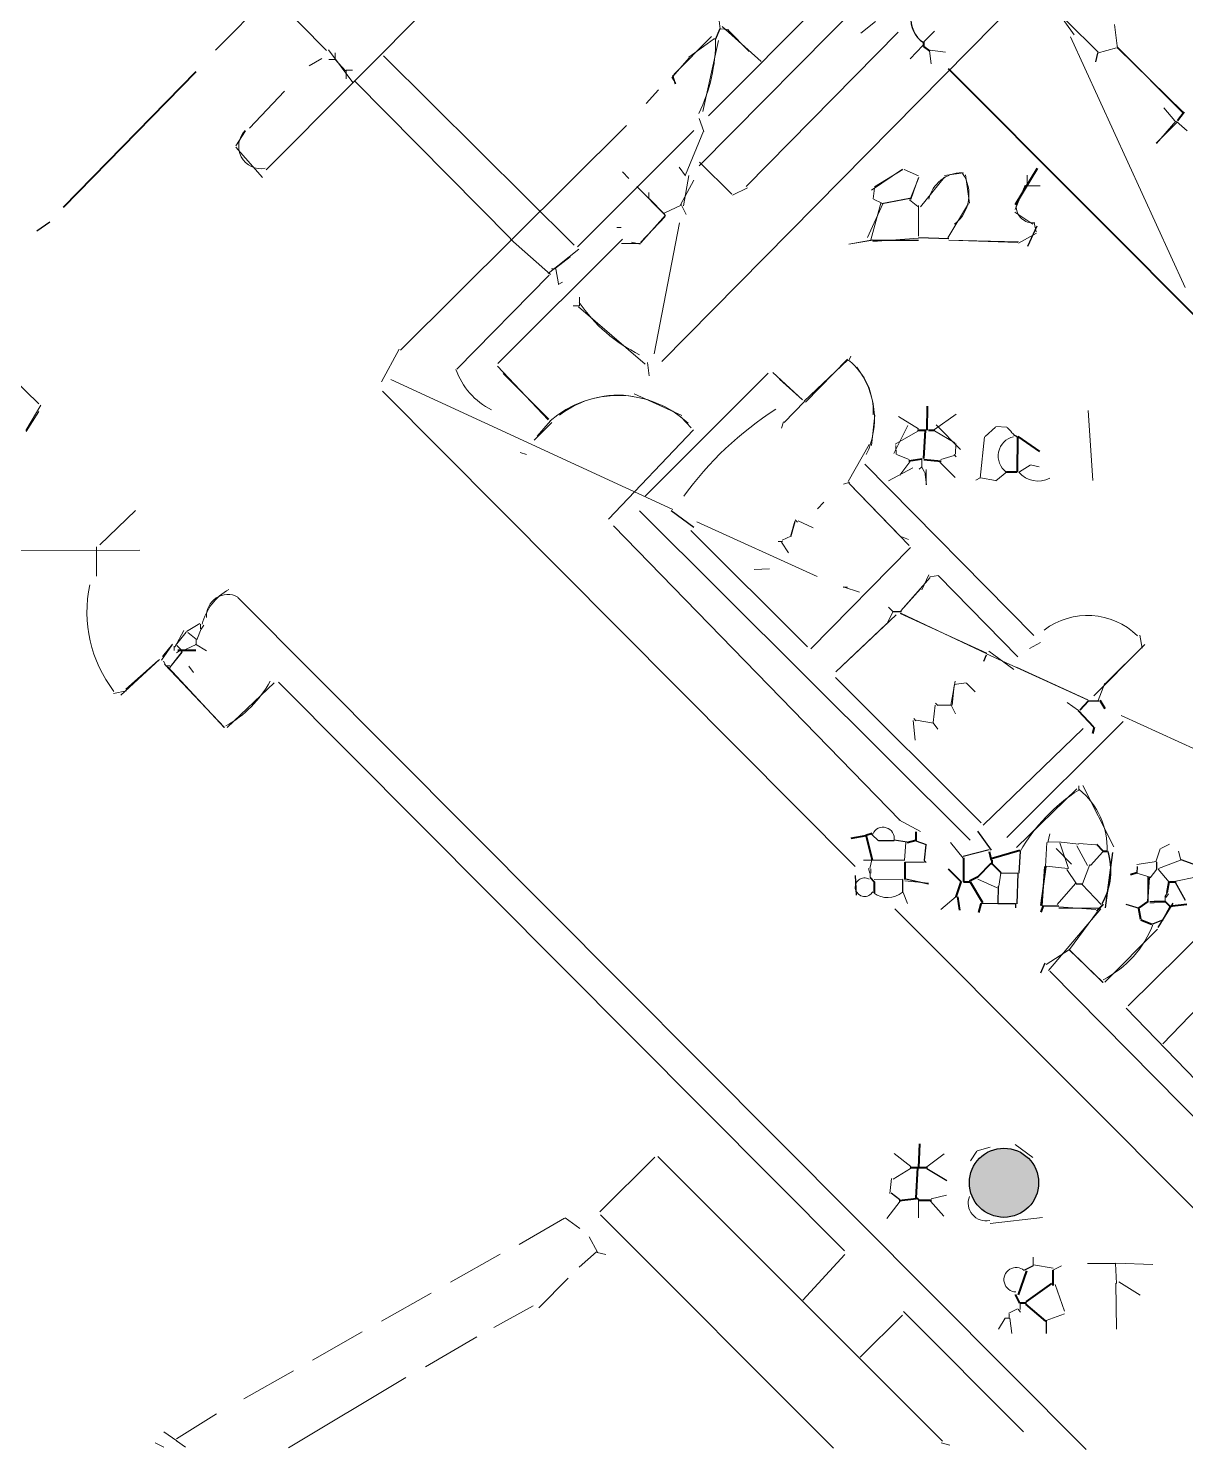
# Model space of a CAD drawing. Header units: millimetres. Extents: x 65038 to 140949, y 40232 to 87783.
# Drawn here: x 94119 to 103149, y 40237 to 51325 of the extents above; entities that cross this region are included whole.
import ezdxf

# ---------------------------------------------------------------- set-up
doc = ezdxf.new("R2010")
doc.units = ezdxf.units.MM
doc.linetypes.add('DASHED', pattern=[617.859838, 445.211271, -172.648568])
for name, color, linetype, lineweight in [('A_DASHED', 8, 'DASHED', 18), ('A_MED', 9, 'CONTINUOUS', 20), ('A_THIN', 8, 'CONTINUOUS', 15), ('CHECK', 2, 'CONTINUOUS', 35), ('P_NOMARK', 6, 'CONTINUOUS', 35), ('SYM', 4, 'CONTINUOUS', 25), ('TEXT_SHAPE', 7, 'CONTINUOUS', 30)]:
    doc.layers.add(name, color=color, linetype=linetype, lineweight=lineweight)

msp = doc.modelspace()

# ---------------------------------------------------------------- hatches: boundary and pattern name
at = {"layer": 'TEXT_SHAPE'}
h = msp.add_hatch(color=7, dxfattribs=at)
h.dxf.hatch_style = 1
edge = h.paths.add_edge_path()
edge.add_arc((101732, 42319), 270, 0, 360)

# ---------------------------------------------------------------- linework, layer by layer
at = {"layer": 'A_DASHED', "lineweight": 15}
msp.add_line((97801, 41762), (95786, 40625), dxfattribs=at)
at = {"layer": 'A_MED', "lineweight": 20}
for p, q in [((94125, 53512), (96446, 51152)), ((101943, 51645), (99063, 48726)), ((102072, 51567), (102279, 51274)), ((99504, 51425), (99517, 51322)), ((100729, 51378), (100614, 51288)), ((102220, 51385), (102466, 51140)), ((102595, 51355), (102617, 51169)), ((99449, 51263), (99155, 50966)), ((99472, 51247), (99274, 51102)), ((99504, 51231), (99382, 50678)), ((96460, 51158), (96652, 50904)), ((101099, 51191), (100999, 51087)), ((101152, 51151), (101165, 51048)), ((101156, 51155), (101275, 51139)), ((99278, 51098), (99145, 50948)), ((96667, 50915), (97883, 49684)), ((99141, 50945), (99170, 50895)), ((102979, 50705), (103066, 50605)), ((98786, 50569), (97022, 48816)), ((103079, 50600), (103162, 50525)), ((99311, 50141), (99207, 49948)), ((99272, 50179), (99230, 49942)), ((99200, 49809), (99002, 48786)), ((98756, 49680), (97783, 48710)), ((97880, 49680), (98193, 49405)), ((98896, 49646), (98748, 49646)), ((98413, 49153), (98932, 48706)), ((97012, 48824), (96874, 48568)), ((98950, 48719), (98963, 48616)), ((96947, 48586), (99148, 47572)), ((96882, 48496), (100570, 44787)), ((98204, 48250), (98066, 48112)), ((102388, 48343), (102426, 47799)), ((94955, 47564), (94676, 47296)), ((99288, 47409), (100199, 46501)), ((94989, 47255), (91771, 47241)), ((94651, 47281), (94650, 47051)), ((100225, 46485), (101003, 47275)), ((101146, 47063), (101091, 46945)), ((101154, 47046), (101222, 47058)), ((100832, 46811), (100865, 46777)), ((100868, 46776), (100816, 46674)), ((95467, 46640), (95433, 46555)), ((102792, 46592), (102810, 46490)), ((95320, 46459), (95223, 46338)), ((95318, 46464), (95229, 46348)), ((95429, 46519), (95312, 46464)), ((95427, 46557), (95427, 46523)), ((102798, 46484), (102432, 46119)), ((102832, 46519), (102525, 46213)), ((94880, 46169), (95132, 46394)), ((95182, 46365), (95649, 45871)), ((94784, 46135), (94885, 46157)), ((95670, 45872), (96038, 46219)), ((96072, 46224), (100488, 41787)), ((101195, 46046), (101180, 45910)), ((101180, 45907), (101215, 45857)), ((102662, 45917), (101754, 45012)), ((102316, 45415), (102316, 45381)), ((101314, 44973), (101414, 44852)), ((102067, 44974), (102057, 44786)), ((102179, 44977), (102315, 44962)), ((102301, 44949), (102383, 44794)), ((102315, 44966), (102450, 44956)), ((102952, 44924), (102917, 44822)), ((102402, 44801), (102346, 44650)), ((102504, 44902), (102408, 44794)), ((102922, 44826), (102768, 44801)), ((103110, 44837), (102939, 44772)), ((103094, 44905), (103112, 44837)), ((101528, 44687), (101680, 44619)), ((101707, 44734), (101693, 44632)), ((101703, 44735), (101839, 44735)), ((102060, 44790), (102229, 44772)), ((102222, 44764), (102297, 44650)), ((102770, 44734), (102873, 44704)), ((102926, 44766), (102874, 44699)), ((102936, 44765), (103022, 44665)), ((102291, 44653), (102148, 44489)), ((102343, 44647), (102491, 44489)), ((103005, 44582), (102987, 44549)), ((101550, 44497), (101685, 44497)), ((102159, 44471), (102448, 44451)), ((100879, 44457), (104021, 41308)), ((102079, 43976), (102489, 44456)), ((102159, 44462), (102473, 44462)), ((99007, 42520), (98577, 42091)), ((100489, 41760), (100163, 41404)), ((98330, 41575), (98101, 41344)), ((98059, 41359), (97751, 41191)), ((100940, 41287), (100610, 40957))]:
    msp.add_line(p, q, dxfattribs=at)
for centre, radius, start, end in [((95935, 50406), 175, 135.1979, 280.6399), ((99420, 49869), 1212, 214.2091, 244.0182), ((95592, 46772), 1016, 168.0079, 217.5378), ((95675, 46743), 166, 61.5756, 184.8167), ((103076, 44196), 1410, 122.655, 149.8257)]:
    msp.add_arc(centre, radius, start, end, dxfattribs=at)
at = {"layer": 'A_THIN', "lineweight": 15}
for p, q in [((99427, 50643), (101224, 52450)), ((95975, 50221), (97392, 51647)), ((100636, 51551), (99354, 50254)), ((99533, 51340), (99836, 51066)), ((99513, 51323), (99581, 51318)), ((99578, 51313), (99743, 51145)), ((100907, 51296), (99721, 50092)), ((102251, 51259), (103145, 49304)), ((96514, 51135), (96514, 51084)), ((102611, 51173), (102460, 51133)), ((102618, 51174), (103132, 50670)), ((102619, 51179), (103133, 50661)), ((96409, 51090), (96311, 51033)), ((96463, 51084), (96514, 51084)), ((96513, 51083), (96593, 50994)), ((98378, 49635), (96891, 51111)), ((96598, 50999), (96649, 50999)), ((96598, 50999), (96598, 50931)), ((96117, 50836), (95844, 50546)), ((99036, 50846), (98939, 50740)), ((99354, 50623), (99391, 50522)), ((103086, 50596), (102920, 50430)), ((103074, 50601), (102923, 50428)), ((95814, 50525), (95737, 50408)), ((99312, 50529), (98405, 49620)), ((99388, 50524), (99248, 50184)), ((95737, 50398), (95946, 50161)), ((99197, 50244), (99247, 50176)), ((99607, 50032), (99356, 50282)), ((98754, 50206), (98804, 50155)), ((98868, 50093), (99089, 49869)), ((98960, 50046), (98960, 49995)), ((99730, 50081), (99614, 50024)), ((94200, 48397), (92636, 49917)), ((98965, 49995), (99083, 49875)), ((99217, 49948), (99079, 49885)), ((99217, 49942), (99251, 49874)), ((99089, 49858), (98896, 49654)), ((99091, 49869), (98899, 49652)), ((98710, 49773), (98744, 49773)), ((98414, 49603), (98174, 49412)), ((98893, 49642), (98825, 49658)), ((98347, 49544), (98232, 49454)), ((98184, 49399), (97463, 48667)), ((98201, 49450), (98235, 49450)), ((98235, 49450), (98255, 49332)), ((98286, 49346), (98252, 49328)), ((98369, 49161), (98420, 49161)), ((98420, 49229), (98420, 49161)), ((97779, 48690), (98174, 48272)), ((97824, 48633), (98179, 48276)), ((98931, 47676), (99892, 48636)), ((98845, 48473), (99218, 48305)), ((94216, 48385), (94099, 48188)), ((94201, 48336), (94102, 48181)), ((98193, 48263), (98090, 48145)), ((99212, 48293), (99292, 48209)), ((98646, 47496), (99308, 48193)), ((97956, 48016), (98007, 48000)), ((100645, 47925), (101965, 46590)), ((98888, 47562), (101469, 44992)), ((100274, 47050), (99334, 47475)), ((100922, 45146), (98685, 47444)), ((100926, 46780), (101157, 47042)), ((101222, 47055), (101840, 46423)), ((101080, 46953), (100928, 46782)), ((102374, 40237), (95753, 46884)), ((95458, 46682), (95353, 46619)), ((100890, 46751), (100420, 46305)), ((100921, 46761), (101599, 46451)), ((100927, 46764), (101597, 46447)), ((95332, 46627), (95263, 46499)), ((95351, 46615), (95267, 46512)), ((95362, 46611), (95428, 46559)), ((95461, 46676), (95461, 46642)), ((95488, 46670), (95466, 46639)), ((100812, 46677), (100472, 46354)), ((95242, 46517), (95158, 46397)), ((95243, 46521), (95166, 46426)), ((95257, 46506), (95257, 46472)), ((95307, 46474), (95275, 46454)), ((95278, 46511), (95312, 46477)), ((95424, 46520), (95509, 46469)), ((101615, 46467), (101808, 46323)), ((102018, 46535), (101932, 46487)), ((95141, 46402), (94841, 46124)), ((95174, 46388), (95191, 46355)), ((95189, 46353), (95223, 46353)), ((95371, 46350), (95407, 46301)), ((101596, 46445), (102390, 46085)), ((95210, 46341), (95648, 45870)), ((100418, 46261), (101554, 45128)), ((101829, 46341), (102386, 46088)), ((101351, 46232), (101318, 46046)), ((101342, 46199), (101328, 46045)), ((101438, 46219), (101342, 46206)), ((101439, 46216), (101506, 46148)), ((102520, 46216), (102467, 46081)), ((101198, 46060), (101215, 46043)), ((101218, 46045), (101319, 46045)), ((101319, 46045), (101354, 45978)), ((102225, 46066), (102314, 46004)), ((101024, 45926), (101039, 45772)), ((101028, 45941), (101045, 45924)), ((101048, 45928), (101183, 45906)), ((104613, 45067), (102646, 45964)), ((102350, 45864), (101570, 45108)), ((102300, 45393), (101829, 44935)), ((102348, 45419), (102588, 44941)), ((102090, 45042), (102074, 44974)), ((102077, 44980), (102179, 44976)), ((102138, 44928), (102260, 44805)), ((102169, 44970), (102235, 44771)), ((103023, 44961), (102956, 44926)), ((103227, 44704), (103074, 44672)), ((103017, 44574), (102995, 44544)), ((102871, 44513), (102905, 44513)), ((102871, 44502), (102905, 44502)), ((102990, 44547), (102990, 44513)), ((102461, 44435), (102243, 44139)), ((102929, 44297), (102518, 43883)), ((103314, 44306), (102701, 43699)), ((103833, 44299), (102971, 43404)), ((102243, 44139), (102061, 44023)), ((102505, 43881), (102240, 44136)), ((102504, 43881), (102241, 44138)), ((102091, 43971), (103319, 42725)), ((102686, 43680), (103494, 42845)), ((101253, 40303), (99030, 42523)), ((98302, 42044), (97949, 41838)), ((98421, 41961), (98307, 42046)), ((98583, 42068), (100402, 40247)), ((98496, 41897), (98561, 41777)), ((98552, 41779), (98416, 41660)), ((98557, 41776), (98624, 41758)), ((100947, 41314), (101884, 40375)), ((97618, 41117), (97218, 40882)), ((96149, 40251), (97064, 40799)), ((95586, 40516), (95275, 40320)), ((95176, 40375), (95277, 40306)), ((95109, 40290), (95176, 40255)), ((95276, 40305), (95345, 40256)), ((101242, 40289), (101310, 40272))]:
    msp.add_line(p, q, dxfattribs=at)
for centre, radius, start, end in [((98179, 51232), 1303, 334.0721, 0.2318), ((97984, 48848), 559, 199.1038, 243.2183), ((98719, 47661), 801, 46.8156, 131.3048), ((98720, 47720), 744, 80.7899, 127.7367), ((101381, 46123), 2650, 122.6657, 144.1554), ((95894, 46569), 433, 119.0516, 165.4712), ((102383, 46185), 560, 45.6567, 127.1427), ((95217, 46666), 900, 299.5329, 331.1548), ((101950, 44930), 587, 357.5284, 50.9748), ((102137, 44627), 812, 296.9753, 339.2752)]:
    msp.add_arc(centre, radius, start, end, dxfattribs=at)
at = {"layer": 'CHECK', "lineweight": 30}
for p, q in [((102463, 51133), (102447, 51065)), ((99136, 47565), (99313, 47433)), ((102387, 46079), (102471, 46079)), ((101525, 45063), (101632, 44915)), ((101617, 44916), (101413, 44864)), ((101859, 44905), (101849, 44734)), ((102578, 44897), (102521, 44463)), ((102923, 44820), (102923, 44769)), ((103111, 44841), (103207, 44807)), ((101841, 44735), (101832, 44496)), ((102059, 44785), (102018, 44483)), ((102048, 44787), (102028, 44480)), ((102771, 44786), (102770, 44735)), ((102864, 44701), (102851, 44514)), ((102855, 44705), (102854, 44510)), ((101686, 44633), (101685, 44497)), ((102296, 44650), (102347, 44650)), ((103068, 44663), (103146, 44523)), ((101685, 44497), (101821, 44497)), ((101821, 44497), (101821, 44463)), ((102041, 44479), (102159, 44479)), ((102684, 44493), (102786, 44462)), ((103050, 44501), (102932, 44311)), ((103029, 44476), (102975, 44376)), ((102975, 44370), (102890, 44337)), ((102051, 44033), (102017, 43954))]:
    msp.add_line(p, q, dxfattribs=at)
at = {"layer": 'CHECK', "lineweight": 40}
for p, q in [((103139, 50672), (103086, 50605)), ((102390, 46077), (102324, 46007)), ((102479, 46084), (102518, 46019)), ((102311, 46004), (102431, 45875)), ((102436, 45874), (102423, 45823)), ((101855, 44911), (101633, 44846)), ((102454, 44960), (102504, 44909)), ((101630, 44809), (101528, 44707)), ((101616, 44904), (101632, 44836)), ((101636, 44837), (101636, 44803)), ((101641, 44808), (101708, 44740)), ((102500, 44905), (102534, 44905)), ((101531, 44706), (101464, 44671)), ((102769, 44738), (102718, 44722)), ((101469, 44668), (101564, 44505)), ((103019, 44667), (103003, 44582)), ((103024, 44666), (103075, 44666)), ((101552, 44496), (101534, 44428)), ((102037, 44481), (102020, 44430)), ((102506, 44489), (102455, 44438)), ((102854, 44514), (102785, 44464)), ((102905, 44513), (102990, 44513)), ((102990, 44513), (103023, 44479)), ((103160, 44491), (103024, 44475)), ((102783, 44462), (102797, 44376)), ((102800, 44370), (102885, 44337))]:
    msp.add_line(p, q, dxfattribs=at)
at = {"layer": 'CHECK', "lineweight": 30}
msp.add_arc((102057, 44751), 509, 330.0171, 17.878, dxfattribs=at)
at = {"layer": 'P_NOMARK', "lineweight": 30}
msp.add_line((95579, 51156), (96445, 52030), dxfattribs=at)
at = {"layer": 'P_NOMARK', "lineweight": 40}
for p, q in [((101296, 51012), (105473, 46827)), ((95425, 50986), (94391, 49928))]:
    msp.add_line(p, q, dxfattribs=at)
at = {"layer": 'SYM', "lineweight": 30}
msp.add_arc((101215, 51393), 209, 171.8367, 237.6929, dxfattribs=at)
at = {"layer": 'TEXT_SHAPE', "lineweight": 30}
for p, q in [((99514, 51322), (99478, 51237)), ((101190, 51305), (101105, 51219)), ((99146, 50961), (99165, 50894)), ((100997, 49998), (100779, 49956)), ((94286, 49813), (94185, 49744)), ((101064, 49693), (101302, 49685)), ((101988, 49783), (101915, 49623)), ((101064, 49671), (100709, 49671)), ((101805, 48158), (101838, 48140)), ((100099, 47477), (100065, 47358)), ((100865, 46777), (100933, 46777)), ((101594, 46436), (101573, 46387)), ((100701, 45037), (100752, 44986)), ((100756, 44990), (100874, 44990)), ((100875, 44994), (100977, 44980)), ((101043, 44988), (101124, 44959)), ((101121, 44956), (101108, 44837)), ((100572, 44717), (100579, 44564)), ((100953, 44693), (101144, 44652)), ((100941, 44684), (100940, 44582)), ((101130, 42431), (101287, 42336)), ((100851, 42240), (100918, 42189)), ((101960, 41672), (101893, 41636)), ((102060, 41246), (102060, 41144))]:
    msp.add_line(p, q, dxfattribs=at)
at = {"layer": 'TEXT_SHAPE', "lineweight": 40}
for p, q in [((101104, 51184), (101153, 51148)), ((101105, 51219), (101105, 51185)), ((101992, 50233), (101819, 49948)), ((101132, 48377), (101131, 48190)), ((101058, 48190), (101126, 48190)), ((101117, 48190), (101105, 47969)), ((101143, 48190), (101193, 48190)), ((101837, 48139), (101836, 47866)), ((101839, 48142), (102010, 48025)), ((101091, 47965), (100990, 47948)), ((101107, 47963), (101243, 47948)), ((101751, 47866), (101836, 47866)), ((95426, 46472), (95284, 46472)), ((100654, 45027), (100536, 45005)), ((100704, 45045), (100653, 45029)), ((100657, 45025), (100704, 44837)), ((101044, 45058), (101044, 44990)), ((101044, 44989), (100976, 44971)), ((100958, 44820), (100958, 44684)), ((101416, 44854), (101415, 44667)), ((100687, 44701), (100720, 44667)), ((101297, 44769), (101398, 44667)), ((100720, 44667), (100720, 44582)), ((101394, 44668), (101356, 44550)), ((101415, 44667), (101466, 44667)), ((101370, 44549), (101384, 44446)), ((101074, 42624), (101065, 42437)), ((100999, 42437), (101066, 42437)), ((101057, 42438), (101045, 42199)), ((101066, 42437), (101134, 42437)), ((101049, 42194), (100913, 42178)), ((101051, 42202), (101068, 42185)), ((101065, 42182), (101167, 42182)), ((101907, 41632), (101842, 41444)), ((102113, 41637), (102112, 41518)), ((102102, 41533), (101902, 41391)), ((101819, 41448), (101854, 41380)), ((101858, 41382), (101909, 41382)), ((101901, 41373), (102055, 41240))]:
    msp.add_line(p, q, dxfattribs=at)
at = {"layer": 'TEXT_SHAPE', "lineweight": 20}
for p, q in [((100940, 50227), (100699, 50063)), ((100943, 50224), (100721, 50090)), ((101065, 50174), (100952, 50224)), ((101065, 50174), (100952, 50224)), ((100999, 49994), (101067, 50162)), ((101006, 49991), (101065, 50163)), ((101080, 49932), (101268, 50166)), ((101268, 50178), (101415, 50198)), ((101432, 50183), (101464, 49961)), ((100721, 50080), (100710, 49995)), ((100787, 49956), (100668, 49694)), ((100771, 49962), (100694, 49675)), ((100715, 49992), (100778, 49961)), ((100994, 49989), (101060, 49936)), ((101066, 49943), (101065, 49705)), ((101456, 49960), (101295, 49692)), ((100709, 49675), (100521, 49642)), ((101066, 49689), (100709, 49664)), ((100511, 48746), (100182, 48408)), ((100175, 48415), (100016, 48251)), ((100910, 48298), (101065, 48202)), ((101359, 48315), (101189, 48197)), ((100983, 48228), (100873, 48010)), ((101061, 48184), (100882, 48082)), ((101190, 48185), (101348, 48093)), ((101202, 48232), (101393, 48040)), ((101581, 48140), (101545, 47816)), ((101666, 48215), (101586, 48141)), ((101753, 48215), (101668, 48219)), ((100887, 48071), (100891, 48003)), ((101355, 48088), (101354, 48003)), ((100893, 48002), (100993, 47963)), ((100998, 47945), (100918, 47839)), ((101091, 47969), (101091, 47901)), ((101232, 47940), (101350, 47821)), ((101343, 47993), (101240, 47961)), ((101342, 48000), (101359, 47983)), ((101022, 47898), (100832, 47796)), ((101114, 47867), (101127, 47765)), ((101124, 47884), (101124, 47764)), ((101546, 47818), (101513, 47800)), ((101666, 47799), (101548, 47819)), ((101753, 47865), (101669, 47795)), ((100530, 47785), (100479, 47769)), ((100103, 47490), (100120, 47473)), ((100127, 47484), (100244, 47429)), ((100069, 47363), (100000, 47332)), ((99970, 47322), (100004, 47322)), ((100967, 44974), (100955, 44837)), ((100637, 44837), (100958, 44837)), ((100700, 44838), (100684, 44770)), ((100704, 44837), (100958, 44837)), ((100958, 44820), (101111, 44820)), ((101108, 44834), (101125, 44817)), ((100957, 44675), (101144, 44656)), ((101359, 44553), (101240, 44451)), ((100874, 42548), (101006, 42447)), ((101266, 42544), (101131, 42442)), ((101003, 42430), (100866, 42347)), ((100855, 42353), (100842, 42234)), ((100922, 42175), (100818, 42040)), ((101065, 42182), (101065, 42046)), ((101159, 42175), (101263, 42059)), ((101284, 42223), (101164, 42194)), ((101961, 41739), (101961, 41671)), ((102605, 41691), (102893, 41681)), ((101962, 41678), (102116, 41652)), ((102180, 41672), (102114, 41636)), ((102384, 41688), (102604, 41688)), ((102601, 41688), (102611, 41534)), ((102131, 41525), (102203, 41316)), ((102605, 41535), (102610, 41177)), ((102627, 41546), (102795, 41442)), ((101858, 41382), (101858, 41331)), ((101741, 41262), (101688, 41177)), ((102203, 41297), (102061, 41244))]:
    msp.add_line(p, q, dxfattribs=at)
at = {"layer": 'TEXT_SHAPE', "lineweight": 15}
for p, q in [((101914, 50181), (101913, 50096)), ((101897, 50103), (101818, 49913)), ((101913, 50096), (102015, 50096)), ((101817, 49892), (101957, 49798)), ((101967, 49808), (101983, 49739)), ((101301, 49674), (101839, 49654)), ((101985, 49728), (101845, 49651)), ((100709, 49672), (100521, 49643)), ((101301, 49673), (101844, 49660)), ((100514, 48739), (100173, 48416)), ((100538, 48767), (100520, 48734)), ((99928, 48642), (100161, 48428)), ((99981, 48588), (100160, 48427)), ((100011, 48257), (99995, 48206)), ((100724, 48309), (100698, 48071)), ((101757, 48211), (101791, 48177)), ((101789, 48176), (101806, 48159)), ((100681, 48079), (100515, 47791)), ((101088, 47903), (101071, 47886)), ((101092, 47902), (101110, 47868)), ((101936, 47919), (101854, 47865)), ((102006, 47905), (101938, 47921)), ((100522, 47777), (100993, 47291)), ((100525, 47775), (100932, 47353)), ((100327, 47628), (100276, 47577)), ((100936, 47358), (100986, 47337)), ((99997, 47318), (100050, 47234)), ((99901, 47108), (99782, 47104)), ((100477, 46965), (100510, 46965)), ((100478, 46968), (100605, 46928)), ((100911, 45150), (101081, 45059)), ((100675, 44770), (100684, 44734)), ((100687, 44735), (100687, 44701)), ((100693, 44769), (100693, 44735)), ((100941, 44688), (100720, 44685)), ((100944, 44583), (100978, 44499)), ((101624, 42596), (101522, 42569)), ((101819, 42617), (101956, 42517)), ((101519, 42565), (101471, 42489)), ((101625, 42001), (102032, 42048)), ((101739, 41263), (101773, 41263)), ((101838, 41336), (101771, 41301)), ((101773, 41297), (101773, 41263)), ((101777, 41263), (101793, 41144)), ((101843, 41333), (101860, 41310))]:
    msp.add_line(p, q, dxfattribs=at)
at = {"layer": 'TEXT_SHAPE'}
msp.add_circle((101732, 42319), 270, dxfattribs=at)
at = {"layer": 'TEXT_SHAPE', "lineweight": 20}
for centre, radius, start, end in [((101408, 49931), 270, 90.6227, 166.9816), ((101164, 50030), 295, 308.167, 33.8754), ((101956, 49936), 128, 177.1495, 277.113), ((100068, 48280), 653, 334.5796, 37.9811), ((101842, 47989), 155, 103.0194, 233.5895), ((101998, 47993), 199, 221.0321, 297.3285), ((100788, 45005), 87.7, 350.0958, 156.5404), ((100644, 44625), 72.9, 60.6241, 330.6591), ((100825, 44723), 179, 233.2506, 309.1865), ((101827, 41563), 95.4, 48.4619, 268.5503)]:
    msp.add_arc(centre, radius, start, end, dxfattribs=at)
at = {"layer": 'TEXT_SHAPE', "lineweight": 15}
for centre, radius, start, end in [((100210, 48342), 501, 356.2662, 51.7998), ((101593, 42161), 140, 158.2597, 281.4478)]:
    msp.add_arc(centre, radius, start, end, dxfattribs=at)

doc.saveas('drawing.dxf')
